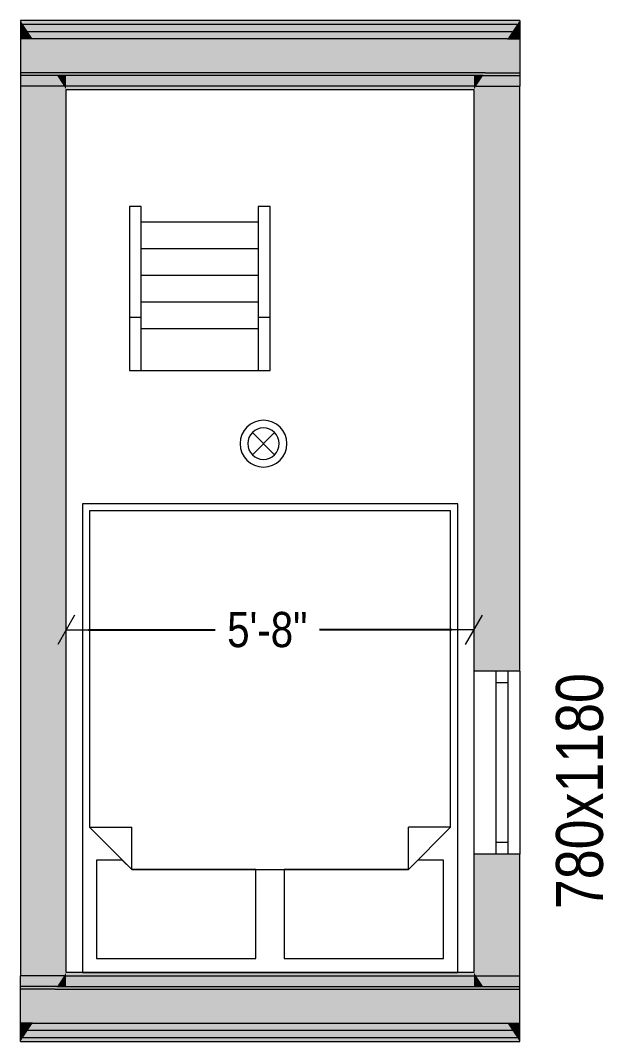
# Model space of a CAD drawing. Header units: millimetres. Extents: x -441769 to -416837, y 102511 to 137331.
# Drawn here: x -424214 to -421727, y 118219 to 122575 of the extents above; entities that cross this region are included whole.
import ezdxf

# ---------------------------------------------------------------- set-up
doc = ezdxf.new("R2010")
doc.units = ezdxf.units.MM
doc.header["$MEASUREMENT"] = 0
for name, color, linetype, lineweight in [('0_Pen_No__1', 7, 'Continuous', 13), ('1.VÄLISSEINAD_Pen_No__1', 7, 'Continuous', 13), ('1.VÄLISSEINAD_Pen_No__19', 255, 'Continuous', 0), ('2.SISUSTUS_Pen_No__101', 252, 'Continuous', 13), ('ARCHICAD Windows_Pen_No__19', 255, 'Continuous', 0), ('Interior - Furniture _Pen_No__2', 8, 'Continuous', 15)]:
    doc.layers.add(name, color=color, linetype=linetype, lineweight=lineweight)
for name, color, linetype in [('1.VÄLISSEINAD', 7, 'Continuous'), ('2.SISUSTUS', 7, 'Continuous'), ('ARCHICAD Windows', 7, 'Continuous'), ('Dimensioning - General', 7, 'Continuous'), ('Interior - Furniture', 7, 'Continuous')]:
    doc.layers.add(name, color=color, linetype=linetype)
for name, color, linetype, lineweight, true_color in [('1.VÄLISSEINAD_Pen_No__107', 7, 'Continuous', 13, 0xaaaaaa), ('1.VÄLISSEINAD_Pen_No__61', 7, 'Continuous', 20, 0x6a6a6a), ('ARCHICAD Windows_Pen_No__23', 7, 'Continuous', 20, 0xff6600), ('ARCHICAD Windows_Pen_No__3', 7, 'Continuous', 18, 0xff6600), ('Interior - Furniture _Pen_No__81', 7, 'Continuous', 20, 0x6a6a6a)]:
    doc.layers.add(name, color=color, linetype=linetype, lineweight=lineweight, true_color=true_color)
doc.styles.add('GENERATED_STYLE_2', font='techl___.ttf')
doc.dimstyles.new('GENERATED_STYLE__2', dxfattribs={"dimtxt": 150, "dimasz": 95, "dimexe": 0.18, "dimexo": 0.0625, "dimgap": 0.09, "dimtad": 0, "dimtih": 1, "dimtoh": 1, "dimdec": 0, "dimlfac": 0.03937, "dimzin": 0, "dimdsep": 46, "dimlunit": 4, "dimtxsty": 'GENERATED_STYLE_2', "dimblk": 'ARROWHEAD_2', "dimblk1": 'ARROWHEAD_2', "dimblk2": 'ARROWHEAD_2', "dimcen": 0.09, "dimse1": 1, "dimse2": 1, "dimclrd": 7, "dimclre": 7, "dimclrt": 7, "dimadec": 0, "dimazin": 0, "dimtfac": 1, "dimtdec": 4, "dimtmove": 0, "dimatfit": 3, "dimfxl": 1, "dimtolj": 1, "dimtzin": 0, "dimarcsym": 0})

# ---------------------------------------------------------------- blocks, each defined once
blk = doc.blocks.new('Wall_37', base_point=(-383327.1, 128989))
at = {"layer": '1.VÄLISSEINAD_Pen_No__107', "linetype": 'Continuous', "lineweight": 13, "true_color": 0xaaaaaa}
for points in [[(-383327.1, 128971), (-383315.1, 128971), (-383327.1, 128989)], [(-383295.2, 128941), (-383315.1, 128971), (-383327.1, 128971), (-383327.1, 128941)], [(-383275.3, 128911), (-383295.2, 128941), (-383327.1, 128941), (-383327.1, 128911)], [(-383179.2, 128766), (-383275.3, 128911), (-383327.1, 128911), (-383327.1, 128766)], [(-383171.2, 128754), (-383179.2, 128766), (-383327.1, 128766), (-383327.1, 128754)], [(-383141.4, 128709), (-383171.2, 128754), (-383327.1, 128754), (-383327.1, 128709)], [(-383171.2, 124868), (-383141.4, 124913), (-383327.1, 124913), (-383327.1, 124868)], [(-383179.2, 124856), (-383171.2, 124868), (-383327.1, 124868), (-383327.1, 124856)], [(-383275.3, 124711), (-383179.2, 124856), (-383327.1, 124856), (-383327.1, 124711)], [(-383295.2, 124681), (-383275.3, 124711), (-383327.1, 124711), (-383327.1, 124681)], [(-383315.1, 124651), (-383295.2, 124681), (-383327.1, 124681), (-383327.1, 124651)], [(-383315.1, 124651), (-383327.1, 124651), (-383327.1, 124633)]]:
    blk.add_hatch(color=253, dxfattribs=at).paths.add_polyline_path(points)
at = {"layer": '1.VÄLISSEINAD_Pen_No__61', "linetype": 'Continuous', "lineweight": 20, "true_color": 0x6a6a6a}
for points in [[(-383327.1, 128709), (-383327.1, 128695), (-383132.1, 128695), (-383141.4, 128709)], [(-383132.1, 124927), (-383132.1, 128695), (-383327.1, 128695), (-383327.1, 124927)], [(-383327.1, 124913), (-383141.4, 124913), (-383132.1, 124927), (-383327.1, 124927)]]:
    blk.add_hatch(color=251, dxfattribs=at).paths.add_polyline_path(points)
at = {"layer": '1.VÄLISSEINAD_Pen_No__1', "color": 7, "linetype": 'Continuous', "lineweight": 13}
for p, q in [((-383315.1, 128971), (-383327.1, 128971)), ((-383295.2, 128941), (-383327.1, 128941)), ((-383275.3, 128911), (-383327.1, 128911)), ((-383179.2, 128766), (-383327.1, 128766)), ((-383171.2, 128754), (-383327.1, 128754)), ((-383141.4, 128709), (-383327.1, 128709)), ((-383141.4, 124913), (-383327.1, 124913)), ((-383171.2, 124868), (-383327.1, 124868)), ((-383179.2, 124856), (-383327.1, 124856)), ((-383275.3, 124711), (-383327.1, 124711)), ((-383295.2, 124681), (-383327.1, 124681)), ((-383315.1, 124651), (-383327.1, 124651))]:
    blk.add_line(p, q, dxfattribs=at)
at = {"layer": '1.VÄLISSEINAD_Pen_No__1', "color": 7, "linetype": 'Continuous', "lineweight": 13, "flags": 128}
for points in [[(-383327.1, 128989), (-383327.1, 128971)], [(-383327.1, 128971), (-383327.1, 128941)], [(-383327.1, 128941), (-383327.1, 128911)], [(-383327.1, 128911), (-383327.1, 128766)], [(-383327.1, 128766), (-383327.1, 128754)], [(-383327.1, 128754), (-383327.1, 128709)], [(-383327.1, 124868), (-383327.1, 124913)], [(-383327.1, 124856), (-383327.1, 124868)], [(-383327.1, 124711), (-383327.1, 124856)], [(-383327.1, 124681), (-383327.1, 124711)], [(-383327.1, 124651), (-383327.1, 124681)], [(-383327.1, 124633), (-383327.1, 124651)]]:
    blk.add_lwpolyline(points, dxfattribs=at)
at = {"layer": '1.VÄLISSEINAD_Pen_No__19', "color": 255, "linetype": 'Continuous', "lineweight": 0, "flags": 128}
for points in [[(-383327.1, 128709), (-383327.1, 124913)], [(-383132.1, 124927), (-383132.1, 128695)]]:
    blk.add_lwpolyline(points, dxfattribs=at)
blk = doc.blocks.new('Window 21_3')
at = {"layer": 'ARCHICAD Windows_Pen_No__19', "color": 255, "linetype": 'Continuous', "lineweight": 0}
for p, q in [((-390, 50), (-390, 0)), ((390, 50), (390, 0)), ((-390, 0), (-390, -50)), ((-390, 0), (-390, -50)), ((390, 0), (390, -50)), ((390, 0), (390, -50)), ((-390, -50), (-390, -145)), ((390, -50), (390, -145))]:
    blk.add_line(p, q, dxfattribs=at)
at = {"layer": 'ARCHICAD Windows_Pen_No__23', "color": 30, "linetype": 'Continuous', "lineweight": 20, "true_color": 0xff6600}
for p, q in [((-390, 0), (-340, 0)), ((-340, 0), (-340, -50)), ((340, -50), (340, 0)), ((340, 0), (390, 0)), ((-340, -50), (-390, -50)), ((390, -50), (340, -50))]:
    blk.add_line(p, q, dxfattribs=at)
at = {"layer": 'ARCHICAD Windows_Pen_No__3', "color": 30, "linetype": 'Continuous', "lineweight": 18, "true_color": 0xff6600}
for p, q in [((-390, 50), (390, 50)), ((-340, 0), (340, 0)), ((340, -50), (-340, -50)), ((-390, -145), (390, -145))]:
    blk.add_line(p, q, dxfattribs=at)
blk = doc.blocks.new('Wall_38', base_point=(-381198.1, 124633))
at = {"layer": '1.VÄLISSEINAD_Pen_No__107', "linetype": 'Continuous', "lineweight": 13, "true_color": 0xaaaaaa}
for points in [[(-381210, 128971), (-381198.1, 128971), (-381198.1, 128989)], [(-381229.9, 128941), (-381249.8, 128911), (-381198.1, 128911), (-381198.1, 128941)], [(-381210, 128971), (-381229.9, 128941), (-381198.1, 128941), (-381198.1, 128971)], [(-381249.8, 128911), (-381346, 128766), (-381198.1, 128766), (-381198.1, 128911)], [(-381346, 128766), (-381353.9, 128754), (-381198.1, 128754), (-381198.1, 128766)], [(-381353.9, 128754), (-381383.8, 128709), (-381198.1, 128709), (-381198.1, 128754)], [(-381383.8, 124913), (-381353.9, 124868), (-381198.1, 124868), (-381198.1, 124913)], [(-381353.9, 124868), (-381346, 124856), (-381198.1, 124856), (-381198.1, 124868)], [(-381346, 124856), (-381249.8, 124711), (-381198.1, 124711), (-381198.1, 124856)], [(-381249.8, 124711), (-381229.9, 124681), (-381198.1, 124681), (-381198.1, 124711)], [(-381229.9, 124681), (-381210, 124651), (-381198.1, 124651), (-381198.1, 124681)], [(-381198.1, 124651), (-381210, 124651), (-381198.1, 124633)]]:
    blk.add_hatch(color=253, dxfattribs=at).paths.add_polyline_path(points)
at = {"layer": '1.VÄLISSEINAD_Pen_No__61', "linetype": 'Continuous', "lineweight": 20, "true_color": 0x6a6a6a}
for points in [[(-381393.1, 128695), (-381198.1, 128695), (-381198.1, 128709), (-381383.8, 128709)], [(-381393.1, 128695), (-381393.1, 126213), (-381198.1, 126213), (-381198.1, 128695)], [(-381393.1, 124927), (-381198.1, 124927), (-381198.1, 125433), (-381393.1, 125433)], [(-381393.1, 124927), (-381383.8, 124913), (-381198.1, 124913), (-381198.1, 124927)]]:
    blk.add_hatch(color=251, dxfattribs=at).paths.add_polyline_path(points)
at = {"layer": '1.VÄLISSEINAD_Pen_No__1', "color": 7, "linetype": 'Continuous', "lineweight": 13}
for p, q in [((-381229.9, 128941), (-381198.1, 128941)), ((-381210, 128971), (-381198.1, 128971)), ((-381249.8, 128911), (-381198.1, 128911)), ((-381346, 128766), (-381198.1, 128766)), ((-381353.9, 128754), (-381198.1, 128754)), ((-381383.8, 128709), (-381198.1, 128709)), ((-381383.8, 124913), (-381198.1, 124913)), ((-381353.9, 124868), (-381198.1, 124868)), ((-381346, 124856), (-381198.1, 124856)), ((-381249.8, 124711), (-381198.1, 124711)), ((-381229.9, 124681), (-381198.1, 124681)), ((-381210, 124651), (-381198.1, 124651))]:
    blk.add_line(p, q, dxfattribs=at)
at = {"layer": '1.VÄLISSEINAD_Pen_No__1', "color": 7, "linetype": 'Continuous', "lineweight": 13, "flags": 128}
for points in [[(-381198.1, 128989), (-381198.1, 128971)], [(-381198.1, 128971), (-381198.1, 128941)], [(-381198.1, 128941), (-381198.1, 128911)], [(-381198.1, 128911), (-381198.1, 128766)], [(-381198.1, 128766), (-381198.1, 128754)], [(-381198.1, 128754), (-381198.1, 128709)], [(-381198.1, 124868), (-381198.1, 124913)], [(-381198.1, 124856), (-381198.1, 124868)], [(-381198.1, 124711), (-381198.1, 124856)], [(-381198.1, 124681), (-381198.1, 124711)], [(-381198.1, 124651), (-381198.1, 124681)], [(-381198.1, 124633), (-381198.1, 124651)]]:
    blk.add_lwpolyline(points, dxfattribs=at)
at = {"layer": '1.VÄLISSEINAD_Pen_No__19', "color": 255, "linetype": 'Continuous', "lineweight": 0}
for p, q in [((-381298.1, 126213), (-381393.1, 126213)), ((-381248.1, 126213), (-381298.1, 126213)), ((-381198.1, 126213), (-381248.1, 126213)), ((-381298.1, 125433), (-381393.1, 125433)), ((-381248.1, 125433), (-381298.1, 125433)), ((-381198.1, 125433), (-381248.1, 125433))]:
    blk.add_line(p, q, dxfattribs=at)
at = {"layer": '1.VÄLISSEINAD_Pen_No__19', "color": 255, "linetype": 'Continuous', "lineweight": 0, "flags": 128}
for points in [[(-381393.1, 128695), (-381393.1, 126213)], [(-381198.1, 126213), (-381198.1, 128709)], [(-381393.1, 125433), (-381393.1, 124927)], [(-381198.1, 124913), (-381198.1, 125433)]]:
    blk.add_lwpolyline(points, dxfattribs=at)
at = {"layer": 'ARCHICAD Windows', "color": 21, "linetype": 'Continuous', "lineweight": 18, "true_color": 0xff9955, "zscale": 1000, "rotation": 270}
blk.add_blockref('Window 21_3', (-381248.1, 125823), dxfattribs=at)
blk = doc.blocks.new('Wall_39', base_point=(-381198.1, 128989))
at = {"layer": '1.VÄLISSEINAD_Pen_No__107', "linetype": 'Continuous', "lineweight": 13, "true_color": 0xaaaaaa}
for points in [[(-381198.1, 128989), (-383327.1, 128989), (-383315.1, 128971), (-381210, 128971)], [(-381210, 128971), (-383315.1, 128971), (-383295.2, 128941), (-381229.9, 128941)], [(-381229.9, 128941), (-383295.2, 128941), (-383275.3, 128911), (-381249.8, 128911)], [(-381249.8, 128911), (-383275.3, 128911), (-383179.2, 128766), (-381346, 128766)], [(-381346, 128766), (-383179.2, 128766), (-383171.2, 128754), (-381353.9, 128754)], [(-383132.1, 128709), (-381393.1, 128709), (-381393.1, 128754), (-383132.1, 128754)], [(-383132.1, 128695), (-381393.1, 128695), (-381393.1, 128709), (-383132.1, 128709)]]:
    blk.add_hatch(color=253, dxfattribs=at).paths.add_polyline_path(points)
at = {"layer": '1.VÄLISSEINAD_Pen_No__61', "linetype": 'Continuous', "lineweight": 20, "true_color": 0x6a6a6a}
for points in [[(-383132.1, 128754), (-383171.2, 128754), (-383141.4, 128709), (-383132.1, 128709)], [(-381393.1, 128709), (-381383.8, 128709), (-381353.9, 128754), (-381393.1, 128754)], [(-383141.4, 128709), (-383132.1, 128695), (-383132.1, 128709)], [(-381393.1, 128695), (-381383.8, 128709), (-381393.1, 128709)]]:
    blk.add_hatch(color=251, dxfattribs=at).paths.add_polyline_path(points)
at = {"layer": '1.VÄLISSEINAD_Pen_No__1', "color": 7, "linetype": 'Continuous', "lineweight": 13}
for p, q in [((-381210, 128971), (-383315.1, 128971)), ((-381229.9, 128941), (-383295.2, 128941)), ((-381249.8, 128911), (-383275.3, 128911)), ((-381346, 128766), (-383179.2, 128766)), ((-383132.1, 128754), (-383171.2, 128754)), ((-381393.1, 128754), (-383132.1, 128754)), ((-381353.9, 128754), (-381393.1, 128754)), ((-383132.1, 128709), (-383141.4, 128709)), ((-381393.1, 128709), (-383132.1, 128709)), ((-381383.8, 128709), (-381393.1, 128709))]:
    blk.add_line(p, q, dxfattribs=at)
at = {"layer": '1.VÄLISSEINAD_Pen_No__1', "color": 7, "linetype": 'Continuous', "lineweight": 13, "flags": 128}
for points in [[(-381198.1, 128989), (-383327.1, 128989)], [(-383132.1, 128695), (-381393.1, 128695)]]:
    blk.add_lwpolyline(points, dxfattribs=at)
blk = doc.blocks.new('Wall_40', base_point=(-381198.1, 124633))
at = {"layer": '1.VÄLISSEINAD_Pen_No__107', "linetype": 'Continuous', "lineweight": 13, "true_color": 0xaaaaaa}
for points in [[(-381393.1, 124927), (-383132.1, 124927), (-383132.1, 124913), (-381393.1, 124913)], [(-381393.1, 124913), (-383132.1, 124913), (-383132.1, 124868), (-381393.1, 124868)], [(-383275.3, 124711), (-381249.8, 124711), (-381346, 124856), (-383179.2, 124856)], [(-383179.2, 124856), (-381346, 124856), (-381353.9, 124868), (-383171.2, 124868)], [(-383315.1, 124651), (-381210, 124651), (-381229.9, 124681), (-383295.2, 124681)], [(-383295.2, 124681), (-381229.9, 124681), (-381249.8, 124711), (-383275.3, 124711)], [(-383327.1, 124633), (-381198.1, 124633), (-381210, 124651), (-383315.1, 124651)]]:
    blk.add_hatch(color=253, dxfattribs=at).paths.add_polyline_path(points)
at = {"layer": '1.VÄLISSEINAD_Pen_No__61', "linetype": 'Continuous', "lineweight": 20, "true_color": 0x6a6a6a}
for points in [[(-383132.1, 124913), (-383141.4, 124913), (-383171.2, 124868), (-383132.1, 124868)], [(-383132.1, 124927), (-383141.4, 124913), (-383132.1, 124913)], [(-381383.8, 124913), (-381393.1, 124927), (-381393.1, 124913)], [(-381393.1, 124868), (-381353.9, 124868), (-381383.8, 124913), (-381393.1, 124913)]]:
    blk.add_hatch(color=251, dxfattribs=at).paths.add_polyline_path(points)
at = {"layer": '1.VÄLISSEINAD_Pen_No__1', "color": 7, "linetype": 'Continuous', "lineweight": 13}
for p, q in [((-383141.4, 124913), (-383132.1, 124913)), ((-383132.1, 124913), (-381393.1, 124913)), ((-381393.1, 124913), (-381383.8, 124913)), ((-383179.2, 124856), (-381346, 124856)), ((-383171.2, 124868), (-383132.1, 124868)), ((-383132.1, 124868), (-381393.1, 124868)), ((-381393.1, 124868), (-381353.9, 124868)), ((-383295.2, 124681), (-381229.9, 124681)), ((-383275.3, 124711), (-381249.8, 124711)), ((-383315.1, 124651), (-381210, 124651))]:
    blk.add_line(p, q, dxfattribs=at)
at = {"layer": '1.VÄLISSEINAD_Pen_No__1', "color": 7, "linetype": 'Continuous', "lineweight": 13, "flags": 128}
for points in [[(-381393.1, 124927), (-383132.1, 124927)], [(-383327.1, 124633), (-381198.1, 124633)]]:
    blk.add_lwpolyline(points, dxfattribs=at)
blk = doc.blocks.new('Bed Double 21')
at = {"layer": '2.SISUSTUS_Pen_No__101', "color": 252, "linetype": 'Continuous', "lineweight": 13}
for p, q in [((1600, 2000), (0, 2000)), ((0, 2000), (0, 0)), ((1600, 0), (1600, 2000)), ((740, 1940), (60, 1940)), ((60, 1940), (60, 1520)), ((740, 1560), (740, 1940)), ((1540, 1940), (860, 1940)), ((860, 1940), (860, 1560)), ((1540, 1520), (1540, 1940)), ((210, 1560), (30, 1380)), ((170, 1520), (210, 1560)), ((210, 1560), (740, 1560)), ((800, 1560), (210, 1560)), ((210, 1560), (210, 1380)), ((1390, 1560), (800, 1560)), ((860, 1560), (1390, 1560)), ((1390, 1560), (1430, 1520)), ((1570, 1380), (1390, 1560)), ((1390, 1560), (1390, 1380)), ((60, 1520), (170, 1520)), ((1430, 1520), (1540, 1520)), ((30, 1380), (30, 30)), ((30, 1380), (210, 1380)), ((1570, 1380), (1390, 1380)), ((1570, 30), (1570, 1380)), ((0, 0), (1600, 0)), ((30, 30), (800, 30)), ((800, 30), (1570, 30))]:
    blk.add_line(p, q, dxfattribs=at)
blk = doc.blocks.new('Push Button with Indicator Lamp 21')
at = {"layer": 'Interior - Furniture _Pen_No__2', "color": 8, "linetype": 'Continuous', "lineweight": 15}
for p, q in [((-47.4, -47.4), (47.4, 47.4)), ((47.4, -47.4), (-47.4, 47.4))]:
    blk.add_line(p, q, dxfattribs=at)
for radius in [100, 67]:
    blk.add_circle((0, 0), radius, dxfattribs=at)
blk = doc.blocks.new('ARROWHEAD_2')
at = {"color": 0, "linetype": 'Continuous', "lineweight": 0}
for p, q in [((-0.378, -0.655), (0.378, 0.655)), ((0, 0), (-1, 0))]:
    blk.add_line(p, q, dxfattribs=at)
blk = doc.blocks.new('*D154')
at = {"layer": 'Defpoints', "color": 0, "linetype": 'Continuous', "transparency": 16777216}
for p in [(-424019.1, 122281), (-422280.1, 122281), (-422280.1, 119975.6)]:
    blk.add_point(p, dxfattribs=at)
at = {"layer": 'Dimensioning - General', "color": 7, "linetype": 'Continuous', "lineweight": -2, "transparency": 16777216}
for p, q in [((-423924.1, 119975.6), (-423383.4, 119975.6)), ((-422375.1, 119975.6), (-422939.4, 119975.6))]:
    blk.add_line(p, q, dxfattribs=at)
at = {"layer": 'Dimensioning - General', "color": 7, "linetype": 'Continuous', "lineweight": -2, "transparency": 16777216, "xscale": 95, "yscale": 95, "zscale": 95, "rotation": 180}
blk.add_blockref('ARROWHEAD_2', (-424019.1, 119975.6), dxfattribs=at)
at = {"layer": 'Dimensioning - General', "color": 7, "linetype": 'Continuous', "lineweight": -2, "transparency": 16777216, "xscale": 95, "yscale": 95, "zscale": 95}
blk.add_blockref('ARROWHEAD_2', (-422280.1, 119975.6), dxfattribs=at)
at = {"layer": 'Dimensioning - General', "color": 7, "linetype": 'Continuous', "lineweight": 13, "transparency": 16777216, "insert": (-423161.4, 119975.6), "char_height": 150, "attachment_point": 5, "style": 'GENERATED_STYLE_2'}
blk.add_mtext('\\A1;5\'-8"', dxfattribs=at)
blk = doc.blocks.new('Ship Ladder 21')
at = {"layer": 'Interior - Furniture _Pen_No__81', "color": 251, "linetype": 'Continuous', "lineweight": 20, "true_color": 0x6a6a6a}
for p, q in [((471.4, 300), (0, 300)), ((0, 300), (0, 249.2)), ((471.4, 249.2), (471.4, 300)), ((700, 300), (471.4, 300)), ((700, 249.2), (700, 300)), ((0, 249.2), (471.4, 249.2)), ((66.7, 249.2), (66.7, -249.2)), ((180.6, 249.2), (180.6, -249.2)), ((294.5, 249.2), (294.5, -249.2)), ((408.3, 249.2), (408.3, -249.2)), ((471.4, 249.2), (700, 249.2)), ((522.2, 249.2), (522.2, -249.2)), ((700, -249.2), (700, 249.2)), ((0, -249.2), (0, -300)), ((471.4, -249.2), (0, -249.2)), ((471.4, -300), (471.4, -249.2)), ((700, -249.2), (471.4, -249.2)), ((700, -300), (700, -249.2)), ((0, -300), (471.4, -300)), ((471.4, -300), (700, -300))]:
    blk.add_line(p, q, dxfattribs=at)

msp = doc.modelspace()

# ---------------------------------------------------------------- block references
at = {"layer": '1.VÄLISSEINAD', "color": 255, "lineweight": 0}
for name, p in [('Wall_37', (-424214.1, 122575)), ('Wall_38', (-422085.1, 118219))]:
    msp.add_blockref(name, p, dxfattribs=at)
at = {"layer": '1.VÄLISSEINAD', "color": 7, "lineweight": 35}
for name, p in [('Wall_39', (-422085.1, 122575)), ('Wall_40', (-422085.1, 118219))]:
    msp.add_blockref(name, p, dxfattribs=at)
at = {"layer": '2.SISUSTUS', "color": 104, "linetype": 'Continuous', "lineweight": 20, "true_color": 0x029e21, "zscale": 1000, "rotation": 180}
msp.add_blockref('Bed Double 21', (-422349.6, 120513), dxfattribs=at)
at = {"layer": 'Interior - Furniture', "color": 104, "linetype": 'Continuous', "lineweight": 20, "true_color": 0x029e21, "zscale": 1000, "rotation": 270}
msp.add_blockref('Ship Ladder 21', (-423449.6, 121781), dxfattribs=at)
at = {"layer": 'Interior - Furniture', "color": 104, "linetype": 'Continuous', "lineweight": 20, "true_color": 0x029e21, "xscale": -1, "zscale": 1000, "rotation": 90}
msp.add_blockref('Push Button with Indicator Lamp 21', (-423177.7, 120769.6), dxfattribs=at)

# ---------------------------------------------------------------- texts
at = {"layer": '0_Pen_No__1', "color": 7, "linetype": 'Continuous', "lineweight": 13, "insert": (-421727.5, 118784.2), "char_height": 200, "attachment_point": 7, "rotation": 90, "style": 'GENERATED_STYLE_2'}
msp.add_mtext('\\A1;{\\pql;\\fTechnicLite|b0|i0|c2|p2;780x1180}', dxfattribs=at)

# ---------------------------------------------------------------- dimensions: what is measured, and where the dimension line sits
at = {"layer": 'Dimensioning - General', "color": 7, "linetype": 'Continuous', "lineweight": 13}
dim = msp.add_linear_dim(base=(-422280.1, 119975.6), p1=(-424019.1, 122281), p2=(-422280.1, 122281), dimstyle='GENERATED_STYLE__2', dxfattribs=at)
dim.commit()
dim.dimension.update_dxf_attribs({"geometry": '*D154', "text_midpoint": (-423161.4, 119975.6), "dimtype": 160})

doc.saveas('drawing.dxf')
